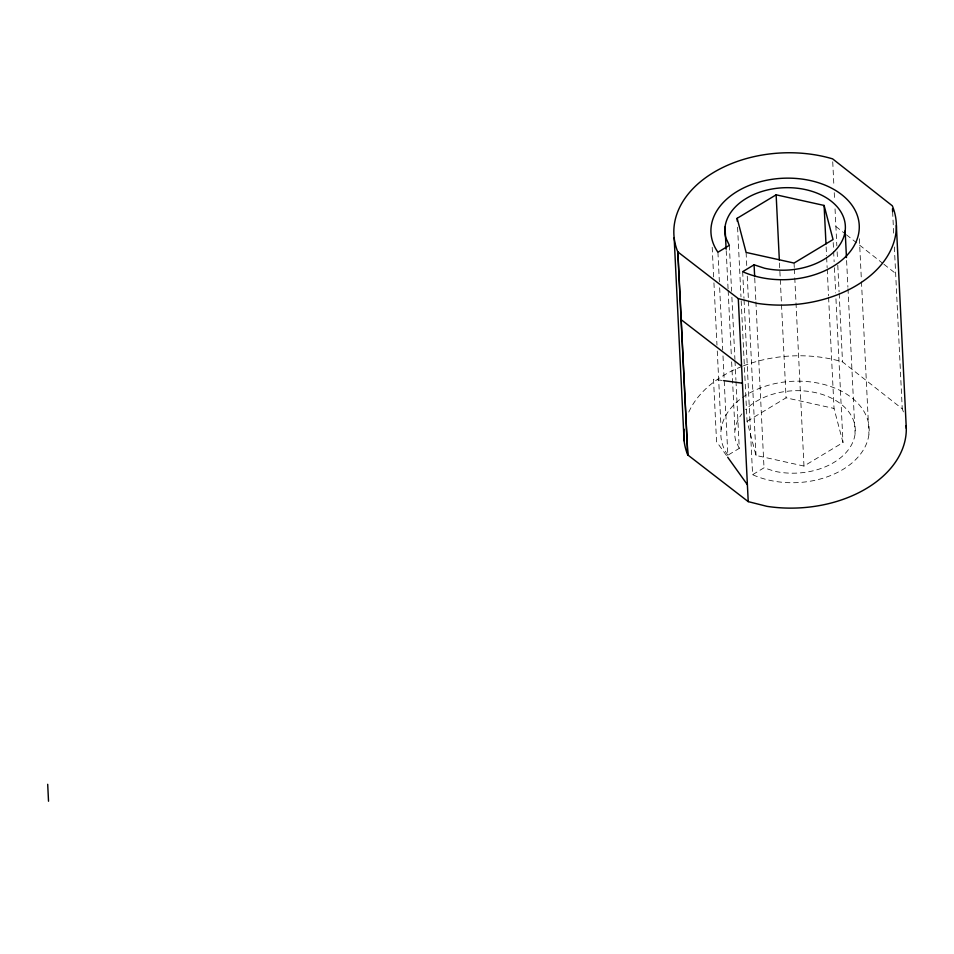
<?xml version="1.0" encoding="UTF-8"?>
<svg xmlns="http://www.w3.org/2000/svg" width="954" height="954" viewBox="0 0 954 954"><rect width="100%" height="100%" fill="white"/><g stroke="black" fill="none" stroke-linecap="round" stroke-linejoin="round"><path stroke-width="0.72" stroke-dasharray="4.77 3.58" d="M747.065 421.322L786.072 397.83L834.034 408.443L842.99 442.561L803.983 466.065L756.021 455.44L747.065 421.322L741.055 298.34M723.001 355.949L727.854 455.237L739.267 448.356L736.011 381.672M744.048 299.83L752.599 474.687L764.011 467.806L774.529 471.252A60.317 41.213 -2.8 0 0 849.704 447.879A60.317 41.213 -2.8 0 0 825.067 395.409A60.317 41.213 -2.8 0 0 745.587 409.648M722.19 380.443L713.509 379.251L716.561 441.69L726.841 456.024M835.895 226.515L845.268 233.885M846.436 234.803L882.76 263.352M883.929 264.27L895.639 273.476M743.452 365.835A111.344 76.081 -2.8 0 1 842.513 361.864L902.257 408.825A111.344 76.081 -2.8 0 1 903.748 412.915M739.267 448.356L735.689 440.736A60.317 41.213 -2.8 0 1 741.914 413.833M892.622 211.693L893.695 233.766M894.351 247.003L902.257 408.825M859.375 238.738L861.402 280.237M861.474 281.716L868.939 434.344M846.603 260.525L847.903 287.19M847.987 288.68L855.082 433.891M832.735 161.786L833.951 186.805M834.237 192.684L834.595 200.042M835.036 208.866L836.837 245.858M837.135 251.808L837.493 259.238M837.791 265.188L839.091 291.96M839.174 293.45L842.513 361.864M833.2 242.519L833.569 249.924M833.641 251.415L834.142 261.778M834.44 267.704L835.668 292.902M835.954 298.829L842.99 442.561M826.128 246.931L826.569 255.815M826.641 257.306L827.142 267.68M827.225 269.159L828.525 295.835M828.597 297.314L834.034 408.443M794.05 263.054L794.277 267.502M794.348 268.98L794.706 276.386M794.777 277.876L803.983 466.065M779.478 262.982L786.072 397.83M754.733 278.127L755.83 300.355M755.902 301.846L764.011 467.806M746.1 252.428L746.744 265.772M747.256 276.147L756.021 455.44M742.665 271.675L743.977 298.34M737.573 227.207L740.984 296.849M729.345 245.345L731.587 291.28M731.885 297.207L734.926 359.443M734.997 360.934L735.939 380.193M726.209 250.699L728.093 289.229M728.164 290.708L731.348 355.902M731.635 361.828L734.974 430.004M717.933 252.226L719.376 281.859M719.662 287.786L722.715 350.023M712.197 247.289L713.652 276.922M713.938 282.849L716.979 345.086M717.277 351.012L721.117 429.55M742.474 397.496A74.233 50.717 -2.8 0 1 844.242 392.69A74.233 50.717 -2.8 0 1 853.305 461.831A74.233 50.717 -2.8 0 1 752.599 474.687M727.854 455.237A74.233 50.717 -2.8 0 1 741.341 398.319M688.788 412.08A111.344 76.081 -2.8 0 1 740.805 366.885"/><path stroke-width="1.43" d="M737.144 218.311L776.139 194.819L824.101 205.444L833.057 239.549L794.05 263.054L746.1 252.428L737.144 218.311L737.287 221.28M754.089 264.795L742.665 271.675A74.233 50.717 -2.8 0 0 856.787 240.11A74.233 50.717 -2.8 0 0 778.488 178.553A74.233 50.717 -2.8 0 0 717.933 252.226L729.345 245.345L725.755 237.725A60.317 41.213 -2.8 0 1 784.975 187.7A60.317 41.213 -2.8 0 1 844.481 234.469A60.317 41.213 -2.8 0 1 764.595 268.253L754.089 264.795L754.662 276.648M723.633 380.634L742.427 383.198M677.793 251.892L738.289 298.614L757.047 303.336A111.344 76.081 -2.8 0 0 864.396 280.285A111.344 76.081 -2.8 0 0 892.336 205.814L832.592 158.853A111.344 76.081 -2.8 0 0 713.509 172.519A111.344 76.081 -2.8 0 0 677.793 251.892L687.727 454.903L748.222 501.625L766.98 506.347A111.344 76.081 -2.8 0 0 906.193 425.591M681.204 319.709L741.604 366.288M727.699 457.228L747.387 484.704M896.366 225.406L906.3 428.418M892.479 208.759L892.622 211.693M845.149 230.88L846.46 257.556M824.101 205.444L825.985 243.962M776.139 194.819L779.335 260.025M738.289 298.614L748.222 501.625M725.04 226.992L726.125 249.221M677.889 252.047L687.822 455.058M674.156 237.761L684.09 440.772M47.7 784.307L48.523 801.229M687.727 454.903A111.344 76.081 -2.8 0 1 684.054 429.205"/></g></svg>
